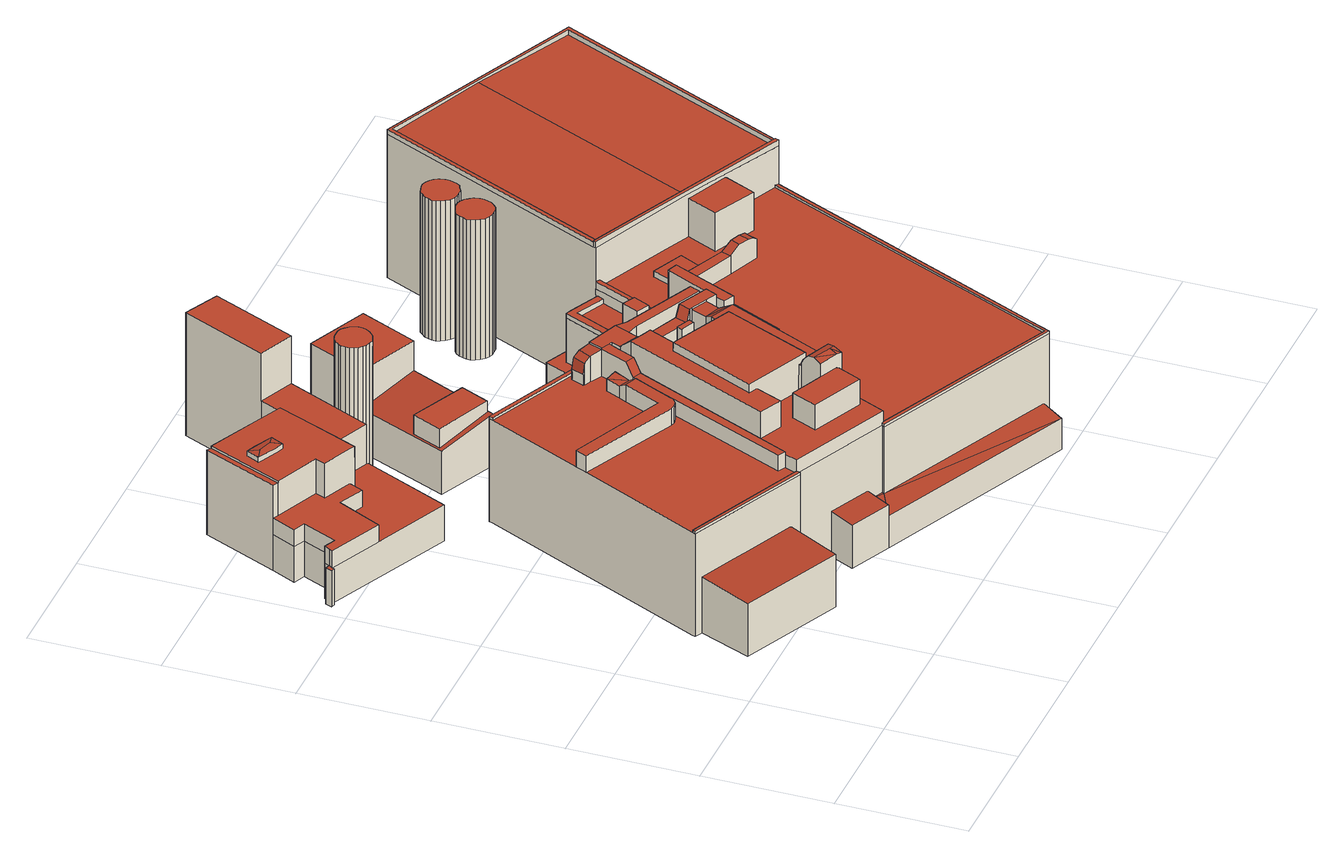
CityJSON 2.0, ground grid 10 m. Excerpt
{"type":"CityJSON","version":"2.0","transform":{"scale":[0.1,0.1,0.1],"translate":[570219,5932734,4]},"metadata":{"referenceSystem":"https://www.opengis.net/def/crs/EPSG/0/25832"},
"CityObjects":{
"building1":{"type":"Building","attributes":{"Grundfläche 2D":"161.894552","Grundhöhe NN":"5.386"},"children":["building1-1"],"geometry":[{"type":"Solid","lod":"3","boundaries":[[[[0,1,2,3,4,5,6,7,8,9,10,11,12,13]],[[14,15,16,17,18]],[[19,20,21,22,23,24,25,26,27,28,29]],[[30,31,32,33,34,35,36,37]],[[38,39,40,41]],[[42,43,44,45]],[[46,47,48,49,50,51]],[[52,53,3,2]],[[53,54,4,3]],[[54,55,5,4]],[[55,56,6,5]],[[56,18,7,6]],[[18,17,8,7]],[[17,25,9,8]],[[25,24,10,9]],[[11,10,24,23]],[[12,11,23,22]],[[27,26,57,58]],[[28,27,58,59]],[[20,19,60,61]],[[53,52,62,63]],[[54,53,63,64]],[[55,54,64,65]],[[56,55,65,66]],[[67,14,18,68]],[[18,56,66,68]],[[15,14,67,69]],[[16,15,69,70]],[[17,16,70,71]],[[26,25,17,71,57]],[[41,40,72,73]],[[41,73,74,46,38]],[[38,46,51,39]],[[39,51,75,72,40]],[[34,33,20,61,76,44]],[[34,44,43,35]],[[0,36,35,43,1]],[[37,36,0,13]],[[22,21,31,30,37,13,12]],[[33,32,31,21,20]],[[45,44,76,77]],[[42,45,77,62,52,2]],[[43,42,2,1]],[[47,46,74,78]],[[47,78,60,19,48]],[[48,19,29,49]],[[49,29,28,50]],[[50,28,59,75,51]],[[61,60,78,74,73,72,75,59,58,57,71,70,69,67,68,66,65,64,63,62,77,76]]]],"semantics":{"surfaces":[{"type":"RoofSurface"},{"type":"WallSurface"},{"type":"GroundSurface"}],"values":[[0,0,0,0,0,0,0,1,1,1,1,1,1,1,1,1,1,1,1,1,1,1,1,1,1,1,1,1,1,1,1,1,1,1,1,1,1,1,1,1,1,1,1,1,1,1,1,1,2]]}}]},
"building1-1":{"type":"BuildingInstallation","parents":["building1"],"geometry":[{"type":"MultiSurface","lod":"3","boundaries":[[[79,80,81]],[[82,83,84,80,79]],[[85,84,83]],[[86,81,80,84,85]],[[87,88,79,81]],[[79,88,89,90,83,82]],[[90,91,85,83]],[[85,91,92,87,81,86]]],"semantics":{"surfaces":[{"type":"RoofSurface"},{"type":"WallSurface"}],"values":[0,0,0,0,1,1,1,1]}}]},
"building2":{"type":"Building","attributes":{"Grundfläche 2D":"5.592509","Grundhöhe NN":"5.371"},"geometry":[{"type":"Solid","lod":"3","boundaries":[[[[93,94,95,96,97,98,99,100,101,102,103,104,105,106,107,108,109,110,111,112,113,114,115,116,117,118]],[[119,120,100,99]],[[120,121,101,100]],[[121,122,102,101]],[[123,119,99,98]],[[122,124,103,102]],[[124,125,104,103]],[[125,126,105,104]],[[126,127,106,105]],[[127,128,107,106]],[[128,129,108,107]],[[129,130,109,108]],[[130,131,110,109]],[[131,132,111,110]],[[132,133,112,111]],[[133,134,113,112]],[[134,135,114,113]],[[135,136,115,114]],[[136,137,116,115]],[[137,138,117,116]],[[138,139,118,117]],[[139,140,93,118]],[[140,141,94,93]],[[141,142,95,94]],[[142,143,96,95]],[[143,144,97,96]],[[144,123,98,97]],[[137,136,135,134,133,132,131,130,129,128,127,126,125,124,122,121,120,119,123,144,143,142,141,140,139,138]]]],"semantics":{"surfaces":[{"type":"RoofSurface"},{"type":"WallSurface"},{"type":"GroundSurface"}],"values":[[0,1,1,1,1,1,1,1,1,1,1,1,1,1,1,1,1,1,1,1,1,1,1,1,1,1,1,2]]}}]},
"building3":{"type":"Building","attributes":{"Grundfläche 2D":"65.278032","Grundhöhe NN":"5.371"},"geometry":[{"type":"Solid","lod":"3","boundaries":[[[[145,146,147,148]],[[149,150,151,152],[153,154,155,156]],[[157,158,159,160]],[[148,147,156,155]],[[145,148,155,154]],[[146,145,154,153]],[[147,146,153,156]],[[161,162,152,151]],[[149,152,162,163]],[[150,149,163,164]],[[160,159,165,166]],[[160,166,161,151,157]],[[157,151,150,158]],[[158,150,164,165,159]],[[164,163,162,161,166,165]]]],"semantics":{"surfaces":[{"type":"RoofSurface"},{"type":"WallSurface"},{"type":"GroundSurface"}],"values":[[0,0,0,1,1,1,1,1,1,1,1,1,1,1,2]]}}]},
"building4":{"type":"Building","attributes":{"Grundfläche 2D":"1301.546552","Grundhöhe NN":"4.935"},"children":["building4-1","building4-2","building4-3","building4-4","building4-5","building4-6","building4-7","building4-8","building4-9","building4-10","building4-11","building4-12","building4-13","building4-14","building4-15","building4-16","building4-17","building4-18","building4-19","building4-20","building4-21"],"geometry":[{"type":"MultiSurface","lod":"3","boundaries":[[[167,168,169,170,171,172,173,174]],[[175,176,177,178,179,180,181,182,183]],[[184,185,186,187,188,189,190,191]],[[192,193,189]],[[193,190,189]],[[193,192,194,195]],[[196,197,198,199]],[[200,201,202,203]],[[204,201,200]],[[205,206,207,203,202,208,209,210]],[[211,212,213,214]],[[215,216,217,218,219,220,221,222,223,224,225,226,227,228,229,230,231,232,233,234,235,236,237,238,239,240,241,242,243,244,245,246,247,248,249,250,251,252,253,254,255,256,257]],[[258,259,260,261,262,263,264,265,266,267,268,269,270,271,272,273,274,275,276,277,278,279,280,281,282]],[[283,284,285,286,287,288,289,290,291,292,293,294,295,296,297,298,299],[300,301,302,303]],[[304,305,306,307]],[[308,307,309]],[[307,308,304]],[[310,311,312,313,314,315,306,305,316,317]],[[318,319,320,321]],[[322,323,324,325,326,327,328]],[[329,330,328,327,326,331,332]],[[333,334,335,336,337,338,339,340]],[[341,342,343,344]],[[345,346,347,348]],[[349,350,351]],[[352,350,349]],[[349,351,353]],[[352,349,354]],[[355,356,357,358,359,360,361,362]],[[332,363,170,169]],[[364,365,171,170,363]],[[324,172,171,365]],[[174,173,323,322]],[[330,167,174,322,328]],[[168,167,330,329]],[[177,255,254,179,178]],[[254,253,180,179]],[[366,367,182,181]],[[368,183,182,367]],[[183,368,369,176,175]],[[187,186,280,279]],[[189,188,270,269]],[[192,189,269,268]],[[194,192,268,267]],[[195,292,291,193]],[[190,193,291,290]],[[191,190,290,289]],[[244,243,197,196]],[[242,263,198,197,243]],[[263,262,199,198]],[[203,207,288,287]],[[200,203,287,286]],[[285,370,204,200,286]],[[370,371,201,204]],[[259,202,201,371,260]],[[208,202,259,258]],[[209,208,258,282]],[[210,209,282,281]],[[206,205,211,214]],[[186,185,212,211,205,210,281,280]],[[185,184,213,212]],[[288,207,206,214,213,184,191,289]],[[180,253,252,266,265]],[[252,251,372,266]],[[283,299,373,250,249]],[[261,260,247,246]],[[264,263,242,241,374]],[[265,264,374,241,366,181,180]],[[232,231,306,315]],[[306,231,230,309,307]],[[234,233,314,313]],[[233,232,315,314]],[[230,229,308,309]],[[229,228,304,308]],[[228,227,305,304]],[[227,226,316,305]],[[317,316,226,225]],[[225,237,310,317]],[[237,236,311,310]],[[236,235,312,311]],[[235,234,313,312]],[[216,215,321,320]],[[318,321,215,257]],[[257,256,319,318]],[[338,337,221,220,219,218,361,360,339]],[[334,357,356,375,376,223,222,221,337,336,335]],[[377,378,239,238,237,225,224,223,376,379]],[[347,380,381,240,239,378,382,348]],[[241,240,381,383]],[[343,342,352,354,366,241,383,384]],[[366,354,349,367]],[[385,368,367,349,353,386]],[[368,385,387,369]],[[218,217,216,320,319,256,255,177,176,331,326,325,388]],[[332,331,176,369,387,389,363]],[[365,364,363,389,390]],[[361,218,388,325,324,365,390,391,362]],[[339,360,392,360]],[[333,340,339,360,359,358]],[[333,358,357,334]],[[344,343,384,393]],[[344,393,394,350,341]],[[341,350,352,342]],[[345,348,382,395]],[[346,345,395,396]],[[347,346,396,380]],[[351,350,394,397]],[[353,351,397,386]],[[355,362,391,398]],[[398,375,356,355]],[[389,387,385,386,397,394,393,384,383,381,380,396,395,382,378,377,379,376,375,398,391,390]]],"semantics":{"surfaces":[{"type":"RoofSurface"},{"type":"WallSurface"},{"type":"GroundSurface"}],"values":[0,0,0,0,0,0,0,0,0,0,0,0,0,0,0,0,0,0,0,0,0,0,0,0,0,0,0,0,0,1,1,1,1,1,1,1,1,1,1,1,1,1,1,1,1,1,1,1,1,1,1,1,1,1,1,1,1,1,1,1,1,1,1,1,1,1,1,1,1,1,1,1,1,1,1,1,1,1,1,1,1,1,1,1,1,1,1,1,1,1,1,1,1,1,1,1,1,1,1,1,1,1,1,1,1,1,1,1,1,1,2]}}]},
"building4-1":{"type":"BuildingInstallation","parents":["building4"],"geometry":[{"type":"MultiSurface","lod":"3","boundaries":[[[399,400,401,402,403,404,405]],[[334,335,402,401]],[[403,402,335,406]],[[406,338,404,403]],[[404,338,339,405]],[[339,340,333,400,399,405]],[[333,334,401,400]]],"semantics":{"surfaces":[{"type":"RoofSurface"},{"type":"WallSurface"}],"values":[0,1,1,1,1,1,1]}}]},
"building4-2":{"type":"BuildingInstallation","parents":["building4"],"geometry":[{"type":"MultiSurface","lod":"3","boundaries":[[[407,408,409,410]],[[410,409,411,412]],[[407,410,412,413]],[[408,407,413,414]],[[414,411,409,408]]],"semantics":{"surfaces":[{"type":"RoofSurface"},{"type":"WallSurface"}],"values":[0,1,1,1,1]}}]},
"building4-3":{"type":"BuildingInstallation","parents":["building4"],"geometry":[{"type":"MultiSurface","lod":"3","boundaries":[[[415,416,417,418,419,420]],[[421,422,417,416]],[[423,424,418,417,422,425,426,427]],[[428,419,418,424,429]],[[430,431,250,373,420,419,428,432,433]],[[416,415,372,251,434,421]]],"semantics":{"surfaces":[{"type":"RoofSurface"},{"type":"WallSurface"}],"values":[0,1,1,1,1,1]}}]},
"building4-4":{"type":"BuildingInstallation","parents":["building4"],"geometry":[{"type":"MultiSurface","lod":"3","boundaries":[[[435,436,437]],[[435,438,436]],[[439,440,441]],[[435,437,440,442,443]],[[443,444,438]],[[435,443,438]],[[439,441,445]],[[446,439,445,447]],[[446,447,448]],[[442,440,439,446]],[[437,436,272,271,270,188,445,441,440]],[[448,447,445,188,187]],[[446,448,187,279,278,277,449,444,443,442]],[[272,436,438,444,449,450,273]]],"semantics":{"surfaces":[{"type":"RoofSurface"},{"type":"WallSurface"}],"values":[0,0,0,0,0,0,0,0,0,0,1,1,1,1]}}]},
"building4-5":{"type":"BuildingInstallation","parents":["building4"],"geometry":[{"type":"MultiSurface","lod":"3","boundaries":[[[451,452,453,454,455,388,456]],[[457,454,453,458,459]],[[217,455,454,457]],[[218,388,455,217]],[[218,219,220,221,460,458,453,452,451,456,388]]],"semantics":{"surfaces":[{"type":"RoofSurface"},{"type":"WallSurface"}],"values":[0,1,1,1,1]}}]},
"building4-6":{"type":"BuildingInstallation","parents":["building4"],"geometry":[{"type":"MultiSurface","lod":"3","boundaries":[[[461,462,463,464,465,466,371,370,467,468]],[[469,470,463,462,471]],[[470,472,464,463]],[[465,473,474,466]],[[247,260,371,466,474]],[[285,284,283,468,467,370]],[[249,475,461,468,283]]],"semantics":{"surfaces":[{"type":"RoofSurface"},{"type":"WallSurface"}],"values":[0,1,1,1,1,1,1]}}]},
"building4-7":{"type":"BuildingInstallation","parents":["building4"],"geometry":[{"type":"MultiSurface","lod":"3","boundaries":[[[476,477,478,479]],[[479,478,300,303]],[[476,479,303,302]],[[477,476,302,301]],[[478,477,301,300]]],"semantics":{"surfaces":[{"type":"RoofSurface"},{"type":"WallSurface"}],"values":[0,1,1,1,1]}}]},
"building4-8":{"type":"BuildingInstallation","parents":["building4"],"geometry":[{"type":"MultiSurface","lod":"3","boundaries":[[[423,480,481,424]],[[427,482,480,423]],[[429,424,481,483,484,485,486,487]]],"semantics":{"surfaces":[{"type":"RoofSurface"},{"type":"WallSurface"}],"values":[0,1,1]}}]},
"building4-9":{"type":"BuildingInstallation","parents":["building4"],"geometry":[{"type":"MultiSurface","lod":"3","boundaries":[[[488,489,490,374]],[[238,239,489,488]],[[239,240,490,489]],[[240,241,374,490]],[[241,238,488,374]]],"semantics":{"surfaces":[{"type":"RoofSurface"},{"type":"WallSurface"}],"values":[0,1,1,1,1]}}]},
"building4-10":{"type":"BuildingInstallation","parents":["building4"],"geometry":[{"type":"MultiSurface","lod":"3","boundaries":[[[491,492,493,494,425,422,421,495,496]],[[497,498,492,491]],[[498,499,493,492]],[[499,500,494,493]],[[500,426,425,494]],[[434,501,495,421]],[[501,502,496,495]],[[491,496,502,497]]],"semantics":{"surfaces":[{"type":"RoofSurface"},{"type":"WallSurface"}],"values":[0,1,1,1,1,1,1,1]}}]},
"building4-11":{"type":"BuildingInstallation","parents":["building4"],"geometry":[{"type":"MultiSurface","lod":"3","boundaries":[[[503,504,505,465,464,506]],[[196,199,504,503]],[[473,465,505,261,246]],[[199,262,261,505,504]],[[472,507,508,509,244,196,503,506,464]]],"semantics":{"surfaces":[{"type":"RoofSurface"},{"type":"WallSurface"}],"values":[0,0,1,1,1]}}]},
"building4-12":{"type":"BuildingInstallation","parents":["building4"],"geometry":[{"type":"MultiSurface","lod":"3","boundaries":[[[450,449,510,511,512]],[[510,449,277,276]],[[511,510,276,275]],[[512,511,275,274]],[[450,512,274,273]]],"semantics":{"surfaces":[{"type":"RoofSurface"},{"type":"WallSurface"}],"values":[0,1,1,1,1]}}]},
"building4-13":{"type":"BuildingInstallation","parents":["building4"],"geometry":[{"type":"MultiSurface","lod":"3","boundaries":[[[513,514,515,516]],[[513,516,517,518,519,520]],[[514,513,299,298]],[[516,515,294,293]],[[292,195,517,516,293]],[[195,194,518,517]],[[267,266,372,415,519,518,194]],[[415,420,520,519]],[[520,420,373,299,513]]],"semantics":{"surfaces":[{"type":"RoofSurface"},{"type":"WallSurface"}],"values":[0,0,1,1,1,1,1,1,1]}}]},
"building4-14":{"type":"BuildingInstallation","parents":["building4"],"geometry":[{"type":"MultiSurface","lod":"3","boundaries":[[[460,521,522,523,458]],[[221,222,223,522,521,460]],[[223,224,523,522]],[[224,459,458,523]]],"semantics":{"surfaces":[{"type":"RoofSurface"},{"type":"WallSurface"}],"values":[0,1,1,1]}}]},
"building4-15":{"type":"BuildingInstallation","parents":["building4"],"geometry":[{"type":"MultiSurface","lod":"3","boundaries":[[[524,525,481,480]],[[526,525,524,527]],[[528,526,527,529]],[[530,528,529,531]],[[527,524,480,482,532,531,529]],[[532,533,530,531]],[[533,534,535,483,481,525,526,528,530]]],"semantics":{"surfaces":[{"type":"RoofSurface"},{"type":"WallSurface"}],"values":[0,0,0,0,1,1,1]}}]},
"building4-16":{"type":"BuildingInstallation","parents":["building4"],"geometry":[{"type":"MultiSurface","lod":"3","boundaries":[[[536,537,515,514,538]],[[295,537,536,538,297,296]],[[515,537,295,294]],[[538,514,298,297]]],"semantics":{"surfaces":[{"type":"RoofSurface"},{"type":"WallSurface"}],"values":[0,1,1,1]}}]},
"building4-17":{"type":"BuildingInstallation","parents":["building4"],"geometry":[{"type":"MultiSurface","lod":"3","boundaries":[[[507,472,470,539,540]],[[541,540,539,542]],[[543,544,541,542]],[[469,545,546,543,542,539,470]],[[544,543,546,547]],[[547,548,541,544]],[[548,549,540,541]],[[507,540,549,508]]],"semantics":{"surfaces":[{"type":"RoofSurface"},{"type":"WallSurface"}],"values":[0,0,0,1,1,1,1,1]}}]},
"building4-18":{"type":"BuildingInstallation","parents":["building4"],"geometry":[{"type":"MultiSurface","lod":"3","boundaries":[[[462,461,550,430,433,551]],[[550,461,475,552]],[[552,431,430,550]],[[432,553,551,433]],[[462,551,553,471]]],"semantics":{"surfaces":[{"type":"RoofSurface"},{"type":"WallSurface"}],"values":[0,1,1,1,1]}}]},
"building4-19":{"type":"BuildingInstallation","parents":["building4"],"geometry":[{"type":"MultiSurface","lod":"3","boundaries":[[[485,554,555,486]],[[486,555,556,487]],[[484,557,554,485]],[[555,554,557,556]]],"semantics":{"surfaces":[{"type":"RoofSurface"},{"type":"WallSurface"}],"values":[0,1,1,1]}}]},
"building4-20":{"type":"BuildingInstallation","parents":["building4"],"geometry":[{"type":"MultiSurface","lod":"3","boundaries":[[[558,559,560,561,562]],[[325,326,331,560,559]],[[332,169,561,560,331]],[[168,329,327,323,173,172,558,562,561,169]],[[325,559,558,172,324]]],"semantics":{"surfaces":[{"type":"RoofSurface"},{"type":"WallSurface"}],"values":[0,1,1,1,1]}}]},
"building4-21":{"type":"BuildingInstallation","parents":["building4"],"geometry":[{"type":"MultiSurface","lod":"3","boundaries":[[[563,564,565,566]],[[567,568,566,565]],[[568,569,563,566]],[[569,570,564,563]],[[570,567,565,564]],[[570,569,568,567]]],"semantics":{"surfaces":[{"type":"RoofSurface"},{"type":"WallSurface"},{"type":"OuterCeilingSurface"}],"values":[0,1,1,1,1,2]}}]},
"building5":{"type":"Building","attributes":{"Grundfläche 2D":"6.130892","Grundhöhe NN":"5.423"},"geometry":[{"type":"Solid","lod":"3","boundaries":[[[[571,572,573,574,575,576,577,578,579,580,581,582,583,584,585,586,587,588,589,590,591,592,593,594,595,596,597]],[[598,599,578,577]],[[600,598,577,576]],[[601,602,575,574]],[[602,600,576,575]],[[599,603,579,578]],[[603,604,580,579]],[[604,605,581,580]],[[605,606,582,581]],[[606,607,583,582]],[[607,608,584,583]],[[608,609,585,584]],[[609,610,586,585]],[[610,611,587,586]],[[611,612,588,587]],[[612,613,589,588]],[[613,614,590,589]],[[614,615,591,590]],[[615,616,592,591]],[[616,617,593,592]],[[617,618,594,593]],[[618,619,595,594]],[[619,620,596,595]],[[620,621,597,596]],[[621,622,571,597]],[[622,623,572,571]],[[623,624,573,572]],[[624,601,574,573]],[[619,618,617,616,615,614,613,612,611,610,609,608,607,606,605,604,603,599,598,600,602,601,624,623,622,621,620]]]],"semantics":{"surfaces":[{"type":"RoofSurface"},{"type":"WallSurface"},{"type":"GroundSurface"}],"values":[[0,1,1,1,1,1,1,1,1,1,1,1,1,1,1,1,1,1,1,1,1,1,1,1,1,1,1,1,2]]}}]},
"building6":{"type":"Building","attributes":{"Grundfläche 2D":"6.134449","Grundhöhe NN":"5.428"},"geometry":[{"type":"Solid","lod":"3","boundaries":[[[[625,626,627,628,629,630,631,632,633,634,635,636,637,638,639,640,641,642,643,644,645,646,647,648,649,650,651]],[[652,653,632,631]],[[654,652,631,630]],[[655,656,629,628]],[[656,654,630,629]],[[653,657,633,632]],[[657,658,634,633]],[[658,659,635,634]],[[659,660,636,635]],[[660,661,637,636]],[[661,662,638,637]],[[662,663,639,638]],[[663,664,640,639]],[[664,665,641,640]],[[665,666,642,641]],[[666,667,643,642]],[[667,668,644,643]],[[668,669,645,644]],[[669,670,646,645]],[[670,671,647,646]],[[671,672,648,647]],[[672,673,649,648]],[[673,674,650,649]],[[674,675,651,650]],[[675,676,625,651]],[[676,677,626,625]],[[677,678,627,626]],[[678,655,628,627]],[[673,672,671,670,669,668,667,666,665,664,663,662,661,660,659,658,657,653,652,654,656,655,678,677,676,675,674]]]],"semantics":{"surfaces":[{"type":"RoofSurface"},{"type":"WallSurface"},{"type":"GroundSurface"}],"values":[[0,1,1,1,1,1,1,1,1,1,1,1,1,1,1,1,1,1,1,1,1,1,1,1,1,1,1,1,2]]}}]}
},
"vertices":[
[72,449,58],[37,464,58],[33,466,58],[24,447,58],[33,443,58],[21,416,58],[12,420,58],[10,416,58],[8,413,58],[50,394,58],[67,429,58],[87,420,58],[92,431,58],[69,441,58],[6,417,44],[4,412,44],[7,411,44],[8,413,44],[10,416,44],[131,492,44],[125,495,44],[96,429,44],[92,431,44],[87,420,44],[67,429,44],[50,394,44],[109,367,44],[140,435,44],[139,436,44],[111,448,44],[92,431,87],[96,429,87],[105,450,87],[125,495,86],[62,523,87],[37,464,87],[72,449,87],[69,441,87],[141,515,117],[169,503,117],[198,569,117],[171,582,117],[33,466,85],[37,464,85],[62,523,85],[59,525,85],[141,515,77],[131,493,77],[131,492,77],[111,448,77],[139,436,77],[169,503,77],[33,466,44],[24,447,44],[33,443,44],[21,416,44],[12,420,44],[109,367,14],[140,435,14],[139,436,14],[131,492,14],[125,495,14],[33,466,14],[24,447,14],[33,443,14],[21,416,14],[12,420,14],[6,417,14],[10,416,14],[4,412,14],[7,411,14],[8,413,14],[198,569,14],[171,582,14],[141,515,14],[169,503,14],[62,523,14],[59,525,14],[131,493,14],
[54,485,91],[62,487,92],[59,495,91],[68,478,91],[76,475,91],[73,483,92],[81,485,91],[67,492,91],[59,495,87],[54,485,87],[68,478,87],[76,475,87],[81,485,87],[67,492,87],
[158,449,126],[161,447,126],[163,445,126],[166,444,126],[170,443,126],[173,444,126],[176,445,126],[178,447,126],[180,449,126],[182,452,126],[183,455,126],[183,458,126],[182,461,126],[181,464,126],[178,467,126],[176,469,126],[173,470,126],[169,470,126],[166,470,126],[163,469,126],[160,467,126],[158,464,126],[157,462,126],[156,458,126],[156,455,126],[157,452,126],[176,445,14],[178,447,14],[180,449,14],[182,452,14],[173,444,14],[183,455,14],[183,458,14],[182,461,14],[181,464,14],[178,467,14],[176,469,14],[173,470,14],[169,470,14],[166,470,14],[163,469,14],[160,467,14],[158,464,14],[157,462,14],[156,458,14],[156,455,14],[157,452,14],[158,449,14],[161,447,14],[163,445,14],[166,444,14],[170,443,14],
[211,373,66],[221,395,66],[177,415,66],[167,392,66],[210,368,57],[242,439,57],[194,460,50],[163,389,50],[221,395,57],[211,373,57],[167,392,50],[177,415,50],[194,460,82],[242,439,82],[262,484,82],[214,505,82],[194,460,14],[163,389,14],[210,368,14],[242,439,14],[262,484,14],[214,505,14],
[574,447,133],[493,265,133],[495,264,133],[578,448,133],[413,522,133],[330,338,133],[333,337,133],[415,519,133],[393,36,97],[494,261,97],[492,263,97],[407,73,97],[385,23,97],[239,89,97],[237,89,97],[236,87,97],[386,20,97],[278,218,128],[248,150,128],[242,153,128],[242,151,128],[261,143,128],[297,222,128],[277,231,128],[272,221,128],[298,233,122],[285,238,122],[303,244,122],[290,250,122],[215,266,108],[158,137,108],[164,134,108],[222,263,108],[249,274,119],[234,282,119],[229,273,128],[247,265,128],[249,275,119],[197,173,128],[228,241,128],[235,238,128],[177,157,128],[195,149,128],[204,170,128],[197,173,135],[248,150,135],[278,218,135],[228,241,135],[402,274,95],[413,298,95],[332,334,95],[329,336,95],[328,334,95],[326,329,95],[304,280,95],[300,282,95],[150,349,95],[149,346,95],[114,271,95],[190,238,95],[203,267,95],[206,273,95],[211,284,95],[222,282,95],[213,263,95],[199,233,95],[198,230,95],[194,227,95],[190,226,95],[186,227,95],[110,262,95],[65,166,95],[64,164,95],[159,121,95],[160,124,95],[164,134,95],[158,137,95],[215,266,95],[222,263,95],[231,283,95],[234,282,95],[249,275,95],[251,278,95],[316,249,95],[312,240,95],[308,242,95],[239,89,95],[385,23,95],[492,263,95],[447,283,95],[436,258,95],[177,157,106],[229,273,106],[234,282,106],[231,283,106],[222,263,106],[164,134,106],[160,124,106],[239,89,106],[308,242,106],[303,244,106],[298,233,106],[297,222,106],[261,143,106],[260,141,106],[253,125,106],[250,127,106],[241,107,106],[200,125,106],[209,145,106],[234,134,106],[237,140,106],[242,151,106],[242,153,106],[204,170,106],[195,149,106],[251,278,106],[250,275,106],[249,275,106],[249,274,106],[247,265,106],[235,238,106],[272,221,106],[277,231,106],[285,238,106],[290,250,106],[288,251,106],[281,250,106],[251,264,106],[254,272,106],[255,273,106],[285,260,106],[292,260,106],[263,251,106],[274,246,106],[272,242,106],[261,247,106],[206,273,105],[203,267,109],[213,263,109],[215,269,105],[211,284,105],[222,282,105],[110,262,109],[186,227,109],[190,226,109],[194,227,109],[198,230,109],[199,233,109],[190,238,109],[114,271,109],[436,258,127],[447,283,127],[413,298,127],[402,274,127],[415,519,129],[333,337,129],[330,338,129],[329,336,129],[411,299,131],[412,302,131],[493,484,131],[493,265,129],[574,447,129],[494,261,129],[495,264,129],[300,347,86],[276,293,86],[281,291,86],[300,282,86],[304,280,86],[326,329,86],[328,334,86],[305,345,86],[215,76,45],[224,95,47],[191,110,47],[182,91,45],[53,121,53],[133,85,53],[151,125,56],[70,161,56],[236,87,39],[215,76,36],[373,6,35],[224,95,39],[381,22,39],[237,89,39],[295,360,49],[267,297,49],[276,293,49],[300,347,49],[305,345,49],[328,334,49],[329,336,49],[332,343,49],[578,448,129],[494,486,131],[413,522,129],[237,89,95],[236,87,95],[386,20,95],[494,261,95],[249,275,118],[234,282,118],[312,240,106],[316,249,106],[160,124,97],[267,297,9],[150,349,9],[65,166,9],[64,164,9],[149,346,9],[151,125,9],[159,121,9],[70,161,9],[160,124,9],[191,110,9],[386,20,9],[381,22,9],[494,261,9],[329,336,101],[578,448,9],[413,522,9],[332,343,9],[328,334,9],[182,91,9],[215,76,9],[53,121,9],[133,85,9],[373,6,9],[295,360,9],
[305,345,90],[300,347,90],[276,293,90],[281,291,90],[303,340,90],[326,329,90],[328,334,90],[303,340,86],
[301,286,110],[307,299,110],[297,304,110],[291,291,110],[297,304,86],[291,291,86],[301,286,86],[307,299,86],
[312,240,121],[309,233,121],[317,229,121],[340,280,121],[332,283,121],[316,249,121],[309,233,107],[317,229,107],[336,272,110],[340,280,110],[330,259,107],[330,259,95],[336,272,95],[332,283,95],[340,280,95],[319,255,118],[319,255,95],[322,263,95],[322,263,118],[309,233,95],
[252,133,140],[253,125,138],[256,132,140],[250,127,138],[247,147,134],[258,137,139],[260,141,134],[239,145,139],[237,140,140],[234,134,138],[261,143,130],[241,149,134],[247,149,130],[242,151,130],[234,134,127],[250,127,127],
[326,329,101],[304,280,101],[303,277,101],[306,276,101],[332,334,101],[328,334,101],[306,276,95],[303,277,97],[303,277,95],[304,280,97],
[253,283,118],[258,295,118],[232,305,118],[228,294,118],[235,291,118],[237,290,118],[250,275,118],[251,278,118],[232,305,95],[232,305,117],[258,295,95],[228,294,117],[235,291,95],[237,290,95],[253,283,95],
[272,242,124],[274,246,124],[263,251,124],[261,247,124],
[379,254,110],[382,262,110],[379,254,95],[382,262,95],[370,267,95],[370,267,100],[346,277,100],[346,277,95],
[65,166,97],[64,164,97],[159,121,97],
[335,249,107],[336,252,107],[335,255,107],[333,258,107],[294,199,107],[309,192,107],[335,249,95],[336,252,95],[335,255,95],[333,258,95],[294,199,95],[309,192,95],
[218,272,118],[225,269,118],[231,283,118],[227,294,118],[227,294,117],[227,294,95],[218,272,95],
[209,145,127],[200,125,127],[241,107,127],
[292,260,123],[285,260,116],[281,250,116],[288,251,123],[290,250,123],[303,244,123],[312,240,123],[316,249,123],
[300,282,97],[150,349,97],[149,346,97],
[388,251,115],[391,258,115],[399,255,115],[396,247,115],[404,253,114],[400,245,114],[407,252,111],[404,244,111],[404,244,95],[407,252,95],[404,253,95],[391,258,95],
[254,272,116],[251,264,116],[255,273,116],
[223,309,116],[218,299,116],[213,301,113],[217,311,113],[216,312,104],[212,302,104],[217,311,95],[216,312,95],[212,302,95],[213,301,95],[218,299,95],
[262,281,118],[265,289,118],[262,281,95],[265,289,95],
[382,292,100],[357,303,100],[357,303,95],[382,292,95],
[330,338,134],[329,336,134],[494,261,134],[495,264,134],[333,337,134],
[403,31,47],[419,68,47],[410,72,47],[393,36,47],[410,72,45],[393,36,45],[403,31,45],[419,68,45],
[350,418,131],[352,420,131],[355,423,131],[356,426,131],[357,429,131],[357,432,131],[356,436,131],[356,437,131],[354,439,131],[352,442,131],[349,444,131],[346,445,131],[342,445,131],[339,444,131],[336,443,131],[333,441,131],[331,438,131],[330,435,131],[329,432,131],[329,429,131],[330,426,131],[332,423,131],[334,420,131],[337,418,131],[340,417,131],[343,417,131],[347,417,131],[356,436,14],[356,437,14],[357,432,14],[356,426,14],[357,429,14],[354,439,14],[352,442,14],[349,444,14],[346,445,14],[342,445,14],[339,444,14],[336,443,14],[333,441,14],[331,438,14],[330,435,14],[329,432,14],[329,429,14],[330,426,14],[332,423,14],[334,420,14],[337,418,14],[340,417,14],[343,417,14],[347,417,14],[350,418,14],[352,420,14],[355,423,14],
[364,450,131],[367,451,131],[369,454,131],[370,457,131],[371,460,131],[371,463,131],[370,467,131],[370,468,131],[368,471,131],[366,473,131],[363,475,131],[360,476,131],[357,476,131],[353,475,131],[350,474,131],[348,472,131],[345,469,131],[344,466,131],[343,463,131],[343,460,131],[344,457,131],[346,454,131],[348,451,131],[351,449,131],[354,448,131],[357,448,131],[361,448,131],[370,467,14],[370,468,14],[371,463,14],[370,457,14],[371,460,14],[368,471,14],[366,473,14],[363,475,14],[360,476,14],[357,476,14],[353,475,14],[350,474,14],[348,472,14],[345,469,14],[344,466,14],[343,463,14],[343,460,14],[344,457,14],[346,454,14],[348,451,14],[351,449,14],[354,448,14],[357,448,14],[361,448,14],[364,450,14],[367,451,14],[369,454,14]
]}
